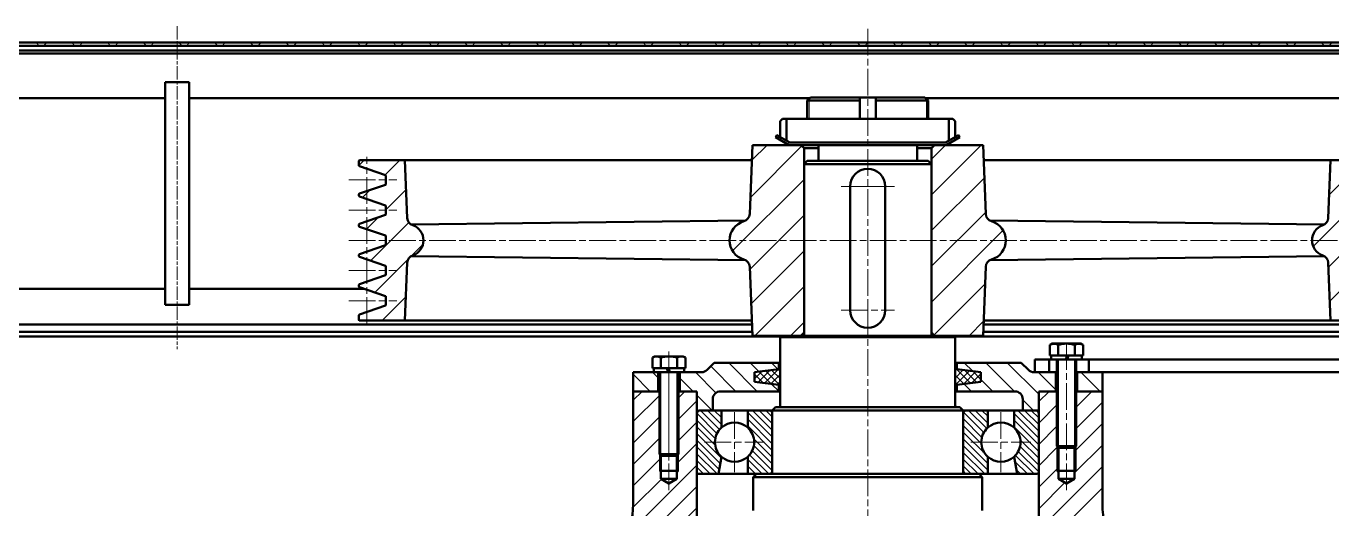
# Model space of a CAD drawing. Header units: millimetres. Extents: x 17368 to 100025, y -24769 to 12950.
# Drawn here: x 48945 to 49767, y 307 to 611 of the extents above; entities that cross this region are included whole.
import ezdxf

# ---------------------------------------------------------------- set-up
doc = ezdxf.new("R2010")
doc.units = ezdxf.units.MM
doc.header["$LTSCALE"] = 2.8
doc.linetypes.add('AM_ISO08W050', pattern=[18, 12, -1.5, 3, -1.5])
doc.linetypes.add('AM_ISO08W050x2', pattern=[9, 6, -0.75, 1.5, -0.75])
doc.layers.get('0').update_dxf_attribs({"lineweight": 50})
for name, color, linetype, lineweight in [('AM_0', 7, 'Continuous', 50), ('AM_0N', 7, 'Continuous', 50), ('AM_4', 3, 'Continuous', 15), ('AM_7', 4, 'AM_ISO08W050', 15), ('AM_7N', 4, 'AM_ISO08W050', 15), ('AM_8N', 1, 'Continuous', 15), ('bhatch', 5, 'Continuous', 15), ('细实线', 5, 'Continuous', 15)]:
    doc.layers.add(name, color=color, linetype=linetype, lineweight=lineweight)
pattern_1 = [(45, (-16243.672, -3158.068), (-11.22532, 11.22532), [])]

# ---------------------------------------------------------------- blocks, each defined once
blk = doc.blocks.new('A$C649A4DA6')
at = {"layer": 'AM_0N', "extrusion": (1, 0, 0)}
for p, q in [((-107.5, 18.9), (-107.5, -17.9)), ((-75.49, 20), (-75.49, 9.18)), ((-60, -17.9), (-60, 17.9)), ((60, -17.9), (60, 17.9)), ((75.49, 20), (75.49, 9.18)), ((107.5, -17.9), (107.5, 18.9)), ((-92.01, -9.18), (-92.01, -20)), ((-75.49, -9.18), (-75.49, -20)), ((75.49, -9.18), (75.49, -20)), ((92.01, -9.18), (92.01, -20))]:
    blk.add_line(p, q, dxfattribs=at)
at = {"layer": 'AM_0N', "extrusion": (0, 1, 0)}
for p, q in [((-93.92, 20), (-106.4, 20)), ((-93.92, 20), (-75.49, 20)), ((-62.1, 20), (-75.49, 20)), ((-62.1, 20), (-60, 20)), ((60, 20), (62.1, 20)), ((75.49, 20), (62.1, 20)), ((75.49, 20), (93.92, 20)), ((106.4, 20), (93.92, 20)), ((-92.01, -20), (-105.4, -20)), ((-92.01, -20), (-75.49, -20)), ((-62.1, -20), (-75.49, -20)), ((-62.1, -20), (-60, -20)), ((60, -20), (62.1, -20)), ((62.1, -20), (75.49, -20)), ((75.49, -20), (92.01, -20)), ((92.01, -20), (105.4, -20))]:
    blk.add_line(p, q, dxfattribs=at)
at = {"layer": 'AM_0N', "extrusion": (0.984808, 0.173648, 0)}
blk.add_line((-92.01, 9.18), (-93.92, 20), dxfattribs=at)
at = {"layer": 'AM_0N', "extrusion": (0.984808, -0.173648, 0)}
blk.add_line((92.01, 9.18), (93.92, 20), dxfattribs=at)
at = {"layer": 'AM_0N'}
for centre, radius, start, end in [((-106.4, 18.9), 1.1, 90, 180), ((-62.1, 17.9), 2.1, 0, 90), ((62.1, 17.9), 2.1, 90, 180), ((106.4, 18.9), 1.1, 0, 90), ((-83.75, 0), 12.35, 132.00772, 227.99228), ((-83.75, 0), 12.35, 47.99228, 132.00772), ((-83.75, 0), 12.35, 312.00772, 47.99228), ((83.75, 0), 12.35, 132.00772, 227.99228), ((83.75, 0), 12.35, 47.99228, 132.00772), ((83.75, 0), 12.35, 312.00772, 47.99228), ((-83.75, 0), 12.35, 227.99228, 312.00772), ((83.75, 0), 12.35, 227.99228, 312.00772), ((-105.4, -17.9), 2.1, 180, 270), ((-62.1, -17.9), 2.1, 270, 0), ((62.1, -17.9), 2.1, 180, 270), ((105.4, -17.9), 2.1, 270, 0)]:
    blk.add_arc(centre, radius, start, end, dxfattribs=at)
at = {"layer": 'AM_7N', "linetype": 'AM_ISO08W050x2', "extrusion": (1, 0, 0)}
for p, q in [((-83.75, -18.83), (-83.75, 18.83)), ((83.75, -18.83), (83.75, 18.83))]:
    blk.add_line(p, q, dxfattribs=at)
at = {"layer": 'AM_7N', "linetype": 'AM_ISO08W050x2', "extrusion": (0, 1, 0)}
for p, q in [((-102.58, 0), (-64.92, 0)), ((64.92, 0), (102.58, 0))]:
    blk.add_line(p, q, dxfattribs=at)
at = {"layer": 'AM_8N', "extrusion": (0.707107, -0.707107, 0)}
for p, q in [((-94.77, 20), (-107.5, 7.27)), ((-93.41, 17.11), (-107.5, 3.03)), ((-66.4, 20), (-75.49, 10.92)), ((-70.64, 20), (-75.49, 15.16)), ((-62.16, 20), (-74.26, 7.9)), ((65.12, 20), (60, 14.88)), ((75.49, 17.64), (60, 2.15)), ((104.63, 20), (92.91, 8.28)), ((96.15, 20), (93.45, 17.3)), ((-92.78, 13.51), (-107.5, -1.21)), ((-92.14, 9.9), (-107.5, -5.46)), ((75.49, 13.39), (60, -2.09)), ((107.5, 14.38), (95.8, 2.69)), ((107.5, 10.14), (96.03, -1.33)), ((-60, 5.19), (-75.49, -10.3)), ((-60, 0.95), (-75.49, -14.54)), ((74.39, 8.05), (60, -6.33)), ((71.43, 0.85), (60, -10.58)), ((107.5, 5.9), (92.01, -9.59)), ((107.5, 1.65), (92.01, -13.83)), ((-94.81, -5.49), (-107.48, -18.17)), ((-60, -7.54), (-72.46, -20)), ((71.78, -3.04), (60, -14.82)), ((72.99, -6.07), (60.22, -18.84)), ((107.5, -2.59), (92.01, -18.07)), ((-92.01, -11.18), (-100.83, -20)), ((-92.01, -15.43), (-96.59, -20)), ((-60, -11.78), (-68.22, -20)), ((74.8, -8.51), (63.3, -20)), ((75.49, -16.3), (71.79, -20)), ((107.5, -15.32), (102.82, -20)), ((-92.01, -19.67), (-92.35, -20))]:
    blk.add_line(p, q, dxfattribs=at)
at = {"layer": 'AM_8N'}
for p, q in [((-99.01, 20), (-107.5, 11.51)), ((-103.26, 20), (-107.5, 15.76)), ((-74.89, 20), (-75.49, 19.4)), ((-60, 17.92), (-72.6, 5.31)), ((73.61, 20), (60, 6.39)), ((69.36, 20), (60, 10.64)), ((107.5, 18.63), (94.66, 5.79)), ((-60, 13.67), (-71.58, 2.09)), ((-95.96, 1.84), (-107.5, -9.7)), ((-95.88, -2.32), (-107.5, -13.94)), ((-93.12, -8.05), (-105.07, -20)), ((107.5, -6.83), (94.33, -20)), ((-60, -16.02), (-63.98, -20)), ((75.49, -12.06), (67.55, -20)), ((107.5, -11.07), (98.57, -20))]:
    blk.add_line(p, q, dxfattribs=at)
at = {"layer": 'AM_8N', "extrusion": (-0.707107, 0.707107, 0)}
for p, q in [((100.39, 20), (92.54, 12.15)), ((-60, 9.43), (-71.59, -2.16)), ((-60, -3.3), (-75.49, -18.78))]:
    blk.add_line(p, q, dxfattribs=at)
blk = doc.blocks.new('A$C51640D4A')
at = {"layer": '细实线'}
h = blk.add_hatch(dxfattribs=at)
h.set_pattern_fill('ANSI37', color=256, scale=5, style=0)
h.set_pattern_definition([(45, (-44439.62, 15190.369), (-11.22532, 11.22532), []), (135, (-44439.62, 15190.369), (-11.22532, -11.22532), [])])
h.paths.add_polyline_path([(-145, 5), (-149.14, 5), (-149.14, 3), (-145, 3)])
h.paths.add_polyline_path([(0, 5), (-127, 5), (-135, 5), (-135, 3), (-124, 3), (-84, 3), (0, 3)])
h.paths.add_polyline_path([(746, 5), (0, 5), (0, 3), (746, 3)])
h.paths.add_polyline_path([(1130.14, 5), (1126, 5), (1126, 3), (1130.14, 3)])
h.paths.add_polyline_path([(1116, 5), (746, 5), (746, 3), (1108, 3), (1116, 3)])
at = {"layer": 'AM_0N', "extrusion": (0, -1, 0)}
blk.add_line((1135, 0), (-154, 0), dxfattribs=at)
at = {"layer": 'AM_0N'}
for p, q in [((1130.14, 5), (-127, 5)), ((1108, 3), (-127, 3))]:
    blk.add_line(p, q, dxfattribs=at)

msp = doc.modelspace()

# ---------------------------------------------------------------- hatches: boundary and pattern name
at = {"layer": '细实线'}
h = msp.add_hatch(dxfattribs=at)
h.set_pattern_fill('ANSI31', color=256, scale=5, style=0)
h.paths.add_polyline_path([(49547.1592, 536.3423), (49516.6592, 536.3423), (49514.6592, 534.3423), (49514.6592, 476.3423), (49561.5592, 476.3423, 0.334094358), (49552.52632, 488.35184, -0.344332193), (49548.8782, 493.36728)])
h.paths.add_polyline_path([(49552.66454, 464.37353, 0.330893555), (49561.5592, 476.3423), (49514.6592, 476.3423), (49514.6592, 418.3423), (49516.6592, 416.3423), (49547.1592, 416.3423), (49548.83866, 458.32877, -0.385264889)])
h.paths.add_polyline_path([(49434.6592, 476.3423), (49387.7592, 476.3423, 0.333818194), (49396.78015, 464.33621, -0.351098303), (49400.44592, 459.17432), (49402.1592, 416.3423), (49432.6592, 416.3423), (49434.6592, 418.3423)])
h.paths.add_polyline_path([(49434.6592, 534.3423), (49432.6592, 536.3423), (49402.1592, 536.3423), (49400.424, 492.96237, -0.323400223), (49396.80824, 488.3565, -0.000002088), (49396.80834, 488.35652, 0.334470582), (49387.7592, 476.3423), (49434.6592, 476.3423)])
h = msp.add_hatch(dxfattribs=at)
h.set_pattern_fill('ANSI31', color=256, scale=5, style=0)
h.set_pattern_definition(pattern_1)
h.paths.add_polyline_path([(49183.6592, 526.8423), (49155.1592, 526.8423, 0.414213562), (49154.6592, 526.3423), (49154.6592, 523.42058, 0.320102524), (49154.99642, 522.94783), (49171.32198, 517.32648, -0.320102524), (49171.6592, 516.85372), (49171.6592, 511.83088, -0.320102524), (49171.32198, 511.35812), (49154.99642, 505.73677, 0.320102524), (49154.6592, 505.26402), (49154.6592, 504.42058, 0.320102524), (49154.99642, 503.94783), (49171.32198, 498.32648, -0.320102524), (49171.6592, 497.85372), (49171.6592, 492.83088, -0.320102524), (49171.32198, 492.35812), (49154.99642, 486.73677, 0.320102524), (49154.6592, 486.26402), (49154.6592, 485.42058, 0.320102524), (49154.99642, 484.94783), (49171.32198, 479.32648, -0.320102524), (49171.6592, 478.85372), (49171.6592, 473.83088, -0.320102524), (49171.32198, 473.35812), (49154.99642, 467.73677, 0.320102524), (49154.6592, 467.26402), (49154.6592, 466.42058, 0.320102524), (49154.99642, 465.94783), (49171.32198, 460.32648, -0.320102524), (49171.6592, 459.85372), (49171.6592, 454.83088, -0.320102524), (49171.32198, 454.35812), (49154.99642, 448.73677, 0.320102524), (49154.6592, 448.26402), (49154.6592, 447.42058, 0.320102524), (49154.99642, 446.94783), (49171.32198, 441.32648, -0.320102524), (49171.6592, 440.85372), (49171.6592, 435.83088, -0.320102524), (49171.32198, 435.35812), (49154.99642, 429.73677, 0.320102524), (49154.6592, 429.26402), (49154.6592, 426.3423, 0.414213562), (49155.1592, 425.8423), (49183.6592, 425.8423), (49185.11923, 462.3431, -0.310035238), (49188.50322, 466.87627, 0.715820431), (49188.50322, 485.80833, -0.310035238), (49185.11923, 490.3415)])
h = msp.add_hatch(dxfattribs=at)
h.set_pattern_fill('ANSI31', color=256, scale=5, style=0)
h.set_pattern_definition(pattern_1)
h.paths.add_polyline_path([(49765.6592, 526.8423), (49794.1592, 526.8423, -0.414213562), (49794.6592, 526.3423), (49794.6592, 523.42058, -0.320102524), (49794.32198, 522.94783), (49777.99642, 517.32648, 0.320102524), (49777.6592, 516.85372), (49777.6592, 511.83088, 0.320102524), (49777.99642, 511.35812), (49794.32198, 505.73677, -0.320102524), (49794.6592, 505.26402), (49794.6592, 504.42058, -0.320102524), (49794.32198, 503.94783), (49777.99642, 498.32648, 0.320102524), (49777.6592, 497.85372), (49777.6592, 492.83088, 0.320102524), (49777.99642, 492.35812), (49794.32198, 486.73677, -0.320102524), (49794.6592, 486.26402), (49794.6592, 485.42058, -0.320102524), (49794.32198, 484.94783), (49777.99642, 479.32648, 0.320102524), (49777.6592, 478.85372), (49777.6592, 473.83088, 0.320102524), (49777.99642, 473.35812), (49794.32198, 467.73677, -0.320102524), (49794.6592, 467.26402), (49794.6592, 466.42058, -0.320102524), (49794.32198, 465.94783), (49777.99642, 460.32648, 0.320102524), (49777.6592, 459.85372), (49777.6592, 454.83088, 0.320102524), (49777.99642, 454.35812), (49794.32198, 448.73677, -0.320102524), (49794.6592, 448.26402), (49794.6592, 447.42058, -0.320102524), (49794.32198, 446.94783), (49777.99642, 441.32648, 0.320102524), (49777.6592, 440.85372), (49777.6592, 435.83088, 0.320102524), (49777.99642, 435.35812), (49794.32198, 429.73677, -0.320102524), (49794.6592, 429.26402), (49794.6592, 426.3423, -0.414213562), (49794.1592, 425.8423), (49765.6592, 425.8423), (49764.19917, 462.3431, 0.310035238), (49760.81518, 466.87627, -0.715820431), (49760.81518, 485.80833, 0.310035238), (49764.19917, 490.3415)])
h = msp.add_hatch(dxfattribs=at)
h.set_pattern_fill('ANSI31', color=256, scale=3, angle=90, style=0)
h.paths.add_polyline_path([(49373.62367, 394.80677, -0.198912367), (49370.08813, 393.3423), (49356.4092, 393.3423), (49356.4092, 381.3423), (49367.15924, 381.3423), (49367.15924, 367.52603), (49367.17621, 367.50905, -0.377381041), (49369.2592, 369.3423), (49377.15924, 369.3423), (49377.15924, 376.3423, -0.414213562), (49382.15924, 381.3423), (49418.6592, 381.3423), (49418.6592, 385.3423), (49403.46769, 387.3423), (49403.46769, 393.3423), (49418.6592, 395.3423), (49418.6592, 399.3423), (49378.1592, 399.3423)])
h.paths.add_polyline_path([(49327.1592, 393.3423), (49327.1592, 381.3423), (49342.9092, 381.3423), (49342.9092, 393.3423)])
h.paths.add_polyline_path([(49530.6592, 399.3423), (49530.6592, 395.3423), (49545.85071, 393.3423), (49545.85071, 387.3423), (49530.6592, 385.3423), (49530.6592, 381.3423), (49569.1592, 381.3423, -0.414213562), (49574.1592, 376.3423), (49574.1592, 369.3423), (49582.15924, 369.3423), (49582.15924, 381.3423), (49592.9092, 381.3423), (49592.9092, 393.3423), (49579.23027, 393.3423, -0.198912367), (49575.69473, 394.80677), (49571.1592, 399.3423)])
h.paths.add_polyline_path([(49606.4092, 393.3423), (49606.4092, 381.3423), (49622.19729, 381.3423), (49622.19725, 393.3423)])
h = msp.add_hatch(dxfattribs=at)
h.set_pattern_fill('ANSI37', color=256, style=0)
h.paths.add_polyline_path([(49419.6592, 395.3423), (49418.6592, 395.3423), (49403.46769, 393.3423), (49403.46769, 387.3423), (49418.6592, 385.3423), (49419.6592, 385.3423)])
h.paths.add_polyline_path([(49545.85071, 393.3423), (49530.6592, 395.3423), (49529.6592, 395.3423), (49529.6592, 385.3423), (49530.6592, 385.3423), (49545.85071, 387.3423)])

# ---------------------------------------------------------------- linework, layer by layer
for p, q in [((49438.6592, 566.3423), (49436.6592, 564.3423)), ((49436.6592, 564.3423), (49436.6592, 552.8423)), ((49436.6592, 564.3423), (49469.6592, 564.3423)), ((49438.6592, 566.3423), (49510.6592, 566.3423)), ((49469.6592, 552.8423), (49469.6592, 566.3423)), ((49479.6592, 552.8423), (49479.6592, 566.3423)), ((49479.6592, 564.3423), (49512.6592, 564.3423)), ((49510.6592, 566.3423), (49512.6592, 564.3423)), ((49512.6592, 564.3423), (49512.6592, 552.8423)), ((49421.1592, 552.8423), (49419.6592, 551.3423)), ((49419.6592, 541.3064), (49419.6592, 551.3423)), ((49421.1592, 552.8423), (49528.1592, 552.8423)), ((49423.6592, 538.997), (49423.6592, 552.8423)), ((49525.6592, 538.997), (49525.6592, 552.8423)), ((49528.1592, 552.8423), (49529.6592, 551.3423)), ((49529.6592, 541.3064), (49529.6592, 551.3423)), ((49417.49414, 542.5564), (49416.74414, 541.25736)), ((49425.6592, 537.8423), (49417.49414, 542.5564)), ((49523.6592, 537.8423), (49531.82426, 542.5564)), ((49532.57426, 541.25736), (49531.82426, 542.5564)), ((49400.424, 492.96237), (49402.1592, 536.3423)), ((49402.1592, 536.3423), (49547.1592, 536.3423)), ((49425.25728, 536.3423), (49416.74414, 541.25736)), ((49425.6592, 537.8423), (49523.6592, 537.8423)), ((49432.6592, 536.3423), (49434.6592, 534.3423)), ((49432.6592, 536.3423), (49434.6592, 534.3423)), ((49434.6592, 534.3423), (49439.6592, 534.3423)), ((49434.6592, 416.3423), (49434.6592, 534.3423)), ((49434.6592, 534.3423), (49443.6592, 534.3423)), ((49443.6592, 536.3423), (49443.6592, 526.3423)), ((49505.6592, 536.3423), (49505.6592, 526.3423)), ((49505.6592, 534.3423), (49514.6592, 534.3423)), ((49509.6592, 536.3423), (49516.6592, 536.3423)), ((49509.6592, 534.3423), (49514.6592, 534.3423)), ((49516.6592, 536.3423), (49514.6592, 534.3423)), ((49516.6592, 536.3423), (49514.6592, 534.3423)), ((49514.6592, 416.3423), (49514.6592, 534.3423)), ((49524.06112, 536.3423), (49532.57426, 541.25736)), ((49548.8944, 492.96237), (49547.1592, 536.3423)), ((49154.6592, 523.42058), (49154.6592, 526.3423)), ((49155.1592, 526.8423), (49401.7792, 526.8423)), ((49185.11923, 490.3415), (49183.6592, 526.8423)), ((49436.6592, 526.3423), (49434.6592, 524.3423)), ((49436.6592, 526.3423), (49434.6592, 524.3423)), ((49512.6592, 526.3423), (49436.6592, 526.3423)), ((49512.6592, 526.3423), (49436.6592, 526.3423)), ((49512.6592, 526.3423), (49514.6592, 524.3423)), ((49512.6592, 526.3423), (49514.6592, 524.3423)), ((49794.1592, 526.8423), (49547.5392, 526.8423)), ((49764.19917, 490.3415), (49765.6592, 526.8423)), ((49171.32198, 517.32648), (49154.99642, 522.94783)), ((49514.6592, 524.3423), (49434.6592, 524.3423)), ((49514.6592, 524.3423), (49434.6592, 524.3423)), ((49171.32198, 511.35812), (49154.99642, 505.73677)), ((49171.6592, 511.83088), (49171.6592, 516.85372)), ((49463.6592, 432.3423), (49463.6592, 510.3423)), ((49463.6592, 432.3423), (49463.6592, 510.3423)), ((49485.6592, 432.3423), (49485.6592, 510.3423)), ((49485.6592, 432.3423), (49485.6592, 510.3423)), ((49154.6592, 504.42058), (49154.6592, 505.26402)), ((49171.32198, 498.32648), (49154.99642, 503.94783)), ((49171.6592, 492.83088), (49171.6592, 497.85372)), ((49154.6592, 485.42058), (49154.6592, 486.26402)), ((49171.32198, 492.35812), (49154.99642, 486.73677)), ((49171.32198, 479.32648), (49154.99642, 484.94783)), ((49397.89789, 488.81484), (49187.36369, 486.36654)), ((49551.42051, 488.81484), (49761.95471, 486.36654)), ((49171.6592, 473.83088), (49171.6592, 478.85372)), ((49171.32198, 473.35812), (49154.99642, 467.73677)), ((49154.6592, 466.42058), (49154.6592, 467.26402)), ((49171.32198, 460.32648), (49154.99642, 465.94783)), ((49171.6592, 454.83088), (49171.6592, 459.85372)), ((49185.11923, 462.3431), (49183.6592, 425.8423)), ((49187.36368, 466.31806), (49397.89789, 463.86976)), ((49761.95472, 466.31806), (49551.42051, 463.86976)), ((49764.19917, 462.3431), (49765.6592, 425.8423)), ((49171.32198, 454.35812), (49154.99642, 448.73677)), ((49400.424, 459.72223), (49402.1592, 416.3423)), ((49548.8944, 459.72223), (49547.1592, 416.3423)), ((49154.6592, 447.42058), (49154.6592, 448.26402)), ((49171.32198, 441.32648), (49154.99642, 446.94783)), ((49171.32198, 435.35812), (49154.99642, 429.73677)), ((49171.6592, 435.83088), (49171.6592, 440.85372)), ((49154.6592, 426.3423), (49154.6592, 429.26402)), ((49155.1592, 425.8423), (49401.7792, 425.8423)), ((49794.1592, 425.8423), (49547.5392, 425.8423)), ((49402.1592, 416.3423), (49432.6592, 416.3423)), ((49420.6592, 416.3423), (49419.6592, 415.3423)), ((49419.6592, 415.3423), (49419.6592, 372.3423)), ((49419.6592, 415.3423), (49529.6592, 415.3423)), ((49420.6592, 416.3423), (49528.6592, 416.3423)), ((49434.6592, 418.3423), (49432.6592, 416.3423)), ((49514.6592, 418.3423), (49516.6592, 416.3423)), ((49516.6592, 416.3423), (49528.6592, 416.3423)), ((49547.1592, 416.3423), (49516.6592, 416.3423)), ((49528.6592, 416.3423), (49529.6592, 415.3423)), ((49529.6592, 415.3423), (49529.6592, 372.3423)), ((49622.19725, 393.3423), (49622.19729, 381.3423)), ((49327.12118, 381.3423), (49343.6592, 381.3423)), ((49327.12118, 381.3423), (49327.12118, 310.26677)), ((49355.6592, 381.3423), (49367.15924, 381.3423)), ((49367.15924, 381.3423), (49367.15924, 265.3423)), ((49582.15924, 381.3423), (49582.15924, 265.3423)), ((49593.6592, 381.3423), (49582.15924, 381.3423)), ((49622.19729, 381.3423), (49605.6592, 381.3423)), ((49622.19729, 381.3423), (49622.19729, 310.26677)), ((49414.6592, 369.3423), (49416.6592, 371.3423)), ((49416.6592, 371.3423), (49474.6592, 371.3423)), ((49532.6592, 371.3423), (49474.6592, 371.3423)), ((49534.6592, 369.3423), (49532.6592, 371.3423)), ((49414.6592, 369.3423), (49414.6592, 329.3423)), ((49414.6592, 369.3423), (49474.6592, 369.3423)), ((49534.6592, 369.3423), (49474.6592, 369.3423)), ((49534.6592, 369.3423), (49534.6592, 329.3423)), ((49404.6592, 329.3423), (49402.6592, 327.3423)), ((49474.6592, 329.3423), (49414.6592, 329.3423)), ((49474.6592, 329.3423), (49534.6592, 329.3423)), ((49544.6592, 329.3423), (49546.6592, 327.3423)), ((49402.6592, 327.3423), (49402.6592, 306.3423)), ((49402.6592, 327.3423), (49474.6592, 327.3423)), ((49546.6592, 327.3423), (49474.6592, 327.3423)), ((49546.6592, 327.3423), (49546.6592, 306.3423))]:
    msp.add_line(p, q)
at = {"color": 7}
for p, q in [((49378.1592, 399.3423), (49373.62367, 394.80677)), ((49419.6592, 399.3423), (49378.1592, 399.3423)), ((49418.6592, 395.3423), (49403.46769, 393.3423)), ((49418.6592, 399.3423), (49418.6592, 395.3423)), ((49418.6592, 395.3423), (49419.6592, 395.3423)), ((49529.6592, 399.3423), (49571.1592, 399.3423)), ((49530.6592, 395.3423), (49529.6592, 395.3423)), ((49530.6592, 399.3423), (49530.6592, 395.3423)), ((49530.6592, 395.3423), (49545.85071, 393.3423)), ((49571.1592, 399.3423), (49575.69473, 394.80677)), ((49579.6592, 401.3423), (49579.6592, 393.3423)), ((49579.6592, 401.3423), (49826.6592, 401.3423)), ((49370.08813, 393.3423), (49327.1592, 393.3423)), ((49327.1592, 393.3423), (49327.1592, 381.3423)), ((49403.46769, 393.3423), (49403.46769, 387.3423)), ((49418.6592, 385.3423), (49403.46769, 387.3423)), ((49530.6592, 385.3423), (49545.85071, 387.3423)), ((49545.85071, 393.3423), (49545.85071, 387.3423)), ((49579.23027, 393.3423), (49593.6592, 393.3423)), ((49605.6592, 393.3423), (49826.6592, 393.3423)), ((49419.6592, 381.3423), (49382.15924, 381.3423)), ((49418.6592, 385.3423), (49418.6592, 381.3423)), ((49418.6592, 385.3423), (49419.6592, 385.3423)), ((49530.6592, 385.3423), (49529.6592, 385.3423)), ((49529.6592, 381.3423), (49567.15924, 381.3423)), ((49530.6592, 385.3423), (49530.6592, 381.3423)), ((49377.15924, 369.3423), (49377.15924, 376.3423)), ((49572.15924, 369.3423), (49572.15924, 376.3423)), ((49574.1592, 369.3423), (49582.1592, 369.3423))]:
    msp.add_line(p, q, dxfattribs=at)
at = {"extrusion": (1, -1.83691e-16, 0)}
for p, q in [((49343.6592, 393.3423), (49343.6592, 341.8423)), ((49355.6592, 393.3423), (49355.6592, 341.8423))]:
    msp.add_line(p, q, dxfattribs=at)
for centre, radius, start, end in [((49155.1592, 526.3423), 0.5, 90, 180), ((49155.1592, 523.42058), 0.5, 180, 251), ((49171.1592, 516.85372), 0.5, 0, 71), ((49474.6592, 510.3423), 11, 0, 180), ((49474.6592, 510.3423), 11, 0, 180), ((49171.1592, 511.83088), 0.5, 289, 0), ((49155.1592, 505.26402), 0.5, 109, 180), ((49155.1592, 504.42058), 0.5, 180, 251), ((49171.1592, 497.85372), 0.5, 0, 71), ((49171.1592, 492.83088), 0.5, 289, 0), ((49395.428, 493.16221), 5, 286.02571051, 357.70938996), ((49553.8904, 493.16221), 5, 182.29061004, 253.97428949), ((49155.1592, 486.26402), 0.5, 109, 180), ((49155.1592, 485.42058), 0.5, 180, 251), ((49190.11524, 490.54134), 5, 182.29061004, 251.1917226), ((49185.2792, 476.3423), 10, 288.8082774, 71.1917226), ((49400.2592, 476.3423), 12.5, 106.02571051, 253.97428949), ((49549.0592, 476.3423), 12.5, 286.02571051, 73.97428949), ((49764.0392, 476.3423), 10, 108.8082774, 251.1917226), ((49759.20316, 490.54134), 5, 288.8082774, 357.70938996), ((49171.1592, 478.85372), 0.5, 0, 71), ((49171.1592, 473.83088), 0.5, 289, 0), ((49155.1592, 467.26402), 0.5, 109, 180), ((49155.1592, 466.42058), 0.5, 180, 251), ((49171.1592, 459.85372), 0.5, 0, 71), ((49190.11524, 462.14326), 5, 108.8082774, 177.70938996), ((49395.428, 459.52239), 5, 2.29061004, 73.97428949), ((49553.8904, 459.52239), 5, 106.02571051, 177.70938996), ((49759.20316, 462.14326), 5, 2.29061004, 71.1917226), ((49171.1592, 454.83088), 0.5, 289, 0), ((49155.1592, 448.26402), 0.5, 109, 180), ((49155.1592, 447.42058), 0.5, 180, 251), ((49171.1592, 440.85372), 0.5, 0, 71), ((49171.1592, 435.83088), 0.5, 289, 0), ((49155.1592, 429.26402), 0.5, 109, 180), ((49474.6592, 432.3423), 11, 180, 0), ((49474.6592, 432.3423), 11, 180, 0), ((49155.1592, 426.3423), 0.5, 180, 270), ((49418.6592, 372.3423), 1, 270, 0), ((49530.6592, 372.3423), 1, 180, 270), ((49277.12118, 310.26677), 50, 330, 0), ((49672.19729, 310.26677), 50, 180, 210)]:
    msp.add_arc(centre, radius, start, end)
at = {"color": 7}
for centre, start, end in [((49370.08813, 398.3423), 270, 315), ((49579.23027, 398.3423), 225, 270), ((49382.15924, 376.3423), 90, 180), ((49567.15924, 376.3423), 0, 90)]:
    msp.add_arc(centre, 5, start, end, dxfattribs=at)
at = {"layer": 'AM_0', "extrusion": (-1, -1.83691e-16, 0)}
for p, q in [((49588.6592, 401.3423), (49588.6592, 393.3423)), ((49613.6592, 401.3423), (49613.6592, 393.3423)), ((49592.9092, 393.3423), (49592.9092, 381.3423)), ((49606.4092, 393.3423), (49606.4092, 381.3423)), ((49594.60642, 345.8423), (49594.60642, 326.3423)), ((49604.71198, 345.82003), (49604.71198, 326.3423))]:
    msp.add_line(p, q, dxfattribs=at)
at = {"layer": 'AM_0', "extrusion": (-1, -6.81833e-14, 0)}
for p, q in [((49593.6592, 401.3423), (49593.6592, 346.8423)), ((49605.6592, 401.3423), (49605.6592, 346.8423)), ((49594.60642, 345.8423), (49594.60642, 326.3423)), ((49604.71198, 345.8423), (49604.71198, 326.3423))]:
    msp.add_line(p, q, dxfattribs=at)
at = {"layer": 'AM_0', "extrusion": (1, -1.83691e-16, 0)}
for p, q in [((49342.9092, 393.3423), (49342.9092, 381.3423)), ((49356.4092, 393.3423), (49356.4092, 381.3423)), ((49344.60642, 340.8423), (49344.60642, 326.3423)), ((49354.71198, 340.8423), (49354.71198, 326.3423))]:
    msp.add_line(p, q, dxfattribs=at)
at = {"layer": 'AM_0'}
for p, q in [((49343.6592, 381.16909), (49343.3592, 381.3423)), ((49355.6592, 381.16909), (49355.9592, 381.3423))]:
    msp.add_line(p, q, dxfattribs=at)
at = {"layer": 'AM_0', "extrusion": (-1.83691e-16, -1, 0)}
for p, q in [((49343.6592, 331.3423), (49355.6592, 331.3423)), ((49343.6592, 331.3423), (49355.6592, 331.3423)), ((49344.60642, 326.3423), (49354.71198, 326.3423)), ((49344.60642, 326.3423), (49354.71198, 326.3423))]:
    msp.add_line(p, q, dxfattribs=at)
at = {"layer": 'AM_0', "extrusion": (6.81833e-14, -1, 0)}
for p, q in [((49605.6592, 331.3423), (49593.6592, 331.3423)), ((49604.71198, 326.3423), (49594.60642, 326.3423))]:
    msp.add_line(p, q, dxfattribs=at)
at = {"layer": 'AM_0', "extrusion": (-0.5, -0.866025, 0)}
for p, q in [((49349.6592, 323.42507), (49344.60642, 326.3423)), ((49349.6592, 323.42507), (49344.60642, 326.3423)), ((49599.6592, 323.42507), (49594.60642, 326.3423))]:
    msp.add_line(p, q, dxfattribs=at)
at = {"layer": 'AM_0', "extrusion": (0.5, -0.866025, 0)}
for p, q in [((49349.6592, 323.42507), (49354.71198, 326.3423)), ((49349.6592, 323.42507), (49354.71198, 326.3423)), ((49599.6592, 323.42507), (49604.71198, 326.3423))]:
    msp.add_line(p, q, dxfattribs=at)
at = {"layer": 'AM_0N'}
for p, q in [((49836.6592, 595.8423), (48601.6592, 595.8423)), ((48604.6592, 593.8423), (49833.6592, 593.8423)), ((49032.88476, 575.8423), (49032.88476, 563.20068)), ((49047.88476, 575.8423), (49032.88476, 575.8423)), ((49047.88476, 575.8423), (49047.88476, 563.20068)), ((49032.88476, 565.8423), (48736.1592, 565.8423)), ((49032.88476, 563.20068), (49032.88476, 435.8423)), ((49438.1592, 565.8423), (49047.88476, 565.8423)), ((49047.88476, 563.20068), (49047.88476, 435.8423)), ((49825.6592, 565.8423), (49511.1592, 565.8423)), ((49032.88476, 445.8423), (48810.29463, 445.8423)), ((49158.20709, 445.8423), (49047.88476, 445.8423)), ((49047.88476, 435.8423), (49032.88476, 435.8423)), ((49402.0592, 418.8423), (48771.11981, 418.8423)), ((48774.04482, 423.3423), (49047.88476, 423.3423)), ((49047.88476, 423.3423), (49401.8792, 423.3423)), ((49829.1592, 418.8423), (49547.2592, 418.8423)), ((49547.4392, 423.3423), (49827.6592, 423.3423)), ((49420.1592, 415.8423), (48770.6592, 415.8423)), ((49836.6592, 415.8423), (49529.1592, 415.8423)), ((49594.60642, 345.8423), (49593.6592, 346.8423)), ((49605.6592, 346.8423), (49604.71198, 345.8423)), ((49343.6592, 341.8423), (49344.60642, 340.8423)), ((49354.71198, 340.8423), (49355.6592, 341.8423))]:
    msp.add_line(p, q, dxfattribs=at)
at = {"layer": 'AM_0N', "extrusion": (0.5, -0.866025, 0)}
for p, q in [((49589.2642, 410.5369), (49590.6592, 411.3423)), ((49339.2642, 402.5369), (49340.6592, 403.3423))]:
    msp.add_line(p, q, dxfattribs=at)
at = {"layer": 'AM_0N', "extrusion": (1.83691e-16, -1, 0)}
for p, q in [((49590.6592, 411.3423), (49608.6592, 411.3423)), ((49593.6592, 403.8423), (49589.2642, 403.8423)), ((49590.0592, 403.8423), (49599.9715, 403.8423)), ((49593.6592, 403.8423), (49605.6592, 403.8423)), ((49605.6592, 403.8423), (49593.6592, 403.8423)), ((49600.9715, 403.8423), (49609.2592, 403.8423)), ((49610.0542, 403.8423), (49605.6592, 403.8423)), ((49605.6592, 346.8423), (49593.6592, 346.8423)), ((49594.60642, 345.8423), (49594.73274, 345.8423)), ((49604.6592, 345.8423), (49594.6592, 345.8423)), ((49604.58566, 345.8423), (49594.73274, 345.8423)), ((49604.58566, 345.8423), (49604.71198, 345.8423))]:
    msp.add_line(p, q, dxfattribs=at)
at = {"layer": 'AM_0N', "extrusion": (-0.5, -0.866025, 0)}
for p, q in [((49610.0542, 410.5369), (49608.6592, 411.3423)), ((49360.0542, 402.5369), (49358.6592, 403.3423))]:
    msp.add_line(p, q, dxfattribs=at)
at = {"layer": 'AM_0N', "extrusion": (1, -1.83691e-16, 0)}
for p, q in [((49339.2642, 402.5369), (49339.2642, 395.8423)), ((49344.46035, 402.5369), (49344.46035, 395.8423)), ((49354.85805, 402.5369), (49354.85805, 395.8423)), ((49360.0542, 402.5369), (49360.0542, 395.8423)), ((49340.0592, 395.8423), (49340.0592, 393.3423)), ((49359.2592, 393.3423), (49359.2592, 395.8423))]:
    msp.add_line(p, q, dxfattribs=at)
at = {"layer": 'AM_0N', "extrusion": (-1.83691e-16, -1, 0)}
for p, q in [((49358.6592, 403.3423), (49340.6592, 403.3423)), ((49339.2642, 395.8423), (49343.6592, 395.8423)), ((49348.3469, 395.8423), (49340.0592, 395.8423)), ((49355.6592, 395.8423), (49343.6592, 395.8423)), ((49343.6592, 395.8423), (49355.6592, 395.8423)), ((49359.2592, 395.8423), (49349.3469, 395.8423)), ((49355.6592, 395.8423), (49360.0542, 395.8423)), ((49343.6592, 341.8423), (49355.6592, 341.8423)), ((49344.73274, 340.8423), (49344.60642, 340.8423)), ((49344.6592, 340.8423), (49354.6592, 340.8423)), ((49344.73274, 340.8423), (49354.58566, 340.8423)), ((49354.71198, 340.8423), (49354.58566, 340.8423))]:
    msp.add_line(p, q, dxfattribs=at)
at = {"layer": 'AM_0N', "extrusion": (-1, -1.83691e-16, 0)}
for p, q in [((49589.2642, 410.5369), (49589.2642, 403.8423)), ((49590.0592, 401.3423), (49590.0592, 403.8423)), ((49594.46035, 410.5369), (49594.46035, 403.8423)), ((49604.85805, 410.5369), (49604.85805, 403.8423)), ((49609.2592, 403.8423), (49609.2592, 401.3423)), ((49610.0542, 410.5369), (49610.0542, 403.8423))]:
    msp.add_line(p, q, dxfattribs=at)
at = {"layer": 'AM_0N', "extrusion": (0.951057, -0.309017, 0)}
for p, q in [((49599.1592, 401.3423), (49599.9715, 403.8423)), ((49600.1592, 401.3423), (49600.9715, 403.8423))]:
    msp.add_line(p, q, dxfattribs=at)
at = {"layer": 'AM_0N', "extrusion": (-0.951057, -0.309017, 0)}
for p, q in [((49349.1592, 393.3423), (49348.3469, 395.8423)), ((49350.1592, 393.3423), (49349.3469, 395.8423))]:
    msp.add_line(p, q, dxfattribs=at)
at = {"layer": 'AM_0N'}
for centre, radius, start, end in [((49591.86228, 406.74915), 4.59315, 55.55312762, 115.55312762), ((49599.6592, 394.16042), 17.18188, 72.38752601, 107.61247399), ((49607.45612, 406.74915), 4.59315, 64.44687238, 124.44687238), ((49341.86228, 398.74915), 4.59315, 55.55312762, 115.55312762), ((49349.6592, 386.16042), 17.18188, 72.38752601, 107.61247399), ((49357.45612, 398.74915), 4.59315, 64.44687238, 124.44687238)]:
    msp.add_arc(centre, radius, start, end, dxfattribs=at)
at = {"layer": 'AM_4', "extrusion": (-1, -6.81833e-14, 0)}
for p, q in [((49594.60642, 401.3423), (49594.60642, 345.8423)), ((49604.71198, 401.3423), (49604.71198, 345.8423)), ((49593.6592, 346.8423), (49593.6592, 331.3423)), ((49605.6592, 346.8423), (49605.6592, 331.3423))]:
    msp.add_line(p, q, dxfattribs=at)
at = {"layer": 'AM_4', "extrusion": (1, -1.83691e-16, 0)}
for p, q in [((49344.60642, 393.3423), (49344.60642, 341.8423)), ((49354.71198, 393.3423), (49354.71198, 341.8423)), ((49343.6592, 341.8423), (49343.6592, 331.3423)), ((49355.6592, 341.8423), (49355.6592, 331.3423))]:
    msp.add_line(p, q, dxfattribs=at)
at = {"layer": 'AM_4', "extrusion": (0.87944, 0.476011, 0)}
msp.add_line((49343.6592, 331.3423), (49344.60642, 329.5923), dxfattribs=at)
msp.add_line((49343.6592, 331.3423), (49344.60642, 329.5923), dxfattribs=at)
at = {"layer": 'AM_4', "extrusion": (0.87944, -0.476011, 0)}
msp.add_line((49355.6592, 331.3423), (49354.71198, 329.5923), dxfattribs=at)
msp.add_line((49355.6592, 331.3423), (49354.71198, 329.5923), dxfattribs=at)
at = {"layer": 'AM_4', "extrusion": (-0.87944, -0.476011, 0)}
msp.add_line((49593.6592, 331.3423), (49594.60642, 329.5923), dxfattribs=at)
at = {"layer": 'AM_4', "extrusion": (-0.87944, 0.476011, 0)}
msp.add_line((49605.6592, 331.3423), (49604.71198, 329.5923), dxfattribs=at)
at = {"layer": 'AM_7', "linetype": 'AM_ISO08W050x2', "extrusion": (-1, -6.81833e-14, 0)}
msp.add_line((49599.6592, 319.2033), (49599.6592, 413.2359), dxfattribs=at)
at = {"layer": 'AM_7', "linetype": 'AM_ISO08W050x2', "extrusion": (1, -1.83691e-16, 0)}
for p, q in [((49349.6592, 378.3423), (49349.6592, 396.3423)), ((49349.6592, 319.2033), (49349.6592, 384.3423)), ((49349.6592, 319.2033), (49349.6592, 384.3423))]:
    msp.add_line(p, q, dxfattribs=at)
at = {"layer": 'AM_7N', "linetype": 'AM_ISO08W050x2', "ltscale": 0.5}
for p, q in [((49040.38476, 611.19002), (49040.38476, 407.94758)), ((49474.6592, 607.28068), (49474.6592, 594.25078)), ((49474.6592, 437.28068), (49474.6592, 424.25078)), ((49474.6592, 437.28068), (49474.6592, 424.25078))]:
    msp.add_line(p, q, dxfattribs=at)
at = {"layer": 'AM_7N', "linetype": 'AM_ISO08W050x2'}
for p, q in [((49474.6592, -3540.1897), (49474.6592, 611.19002)), ((49159.6592, 423.7323), (49159.6592, 528.9523)), ((49148.3792, 514.3423), (49178.5804, 514.3423)), ((49457.85865, 510.3423), (49491.45975, 510.3423)), ((49457.85865, 510.3423), (49491.45975, 510.3423)), ((49461.07365, 510.3423), (49488.24475, 510.3423)), ((49461.07365, 510.3423), (49488.24475, 510.3423)), ((49148.3792, 495.3423), (49178.5804, 495.3423)), ((49148.3792, 476.3423), (49800.9392, 476.3423)), ((49148.3792, 457.3423), (49178.5804, 457.3423)), ((49148.3792, 438.3423), (49178.5804, 438.3423)), ((49457.85865, 432.3423), (49491.45975, 432.3423)), ((49457.85865, 432.3423), (49491.45975, 432.3423))]:
    msp.add_line(p, q, dxfattribs=at)
at = {"layer": 'AM_7N', "linetype": 'AM_ISO08W050x2', "extrusion": (1, -1.83691e-16, 0)}
for p, q in [((49349.6592, 406.3423), (49349.6592, 337.8423)), ((49349.6592, 398.8423), (49349.6592, 390.3423))]:
    msp.add_line(p, q, dxfattribs=at)
at = {"layer": 'AM_7N', "linetype": 'AM_ISO08W050x2', "lineweight": 18, "ltscale": 0.5, "extrusion": (1, -1.83691e-16, 0)}
msp.add_line((49349.6592, 390.6691), (49349.6592, 337.8423), dxfattribs=at)
at = {"layer": '细实线'}
for p, q in [((49437.7417, 552.8423), (49437.7417, 565.4248)), ((49511.5767, 552.8423), (49511.5767, 565.4248)), ((49327.12118, 375.74507), (49332.71842, 381.3423)), ((49327.12118, 362.27468), (49343.6592, 378.8127)), ((49355.6592, 377.34232), (49359.65918, 381.3423)), ((49582.15924, 374.84582), (49588.65572, 381.3423)), ((49605.6592, 371.40502), (49615.59648, 381.3423)), ((49355.6592, 363.87193), (49367.15924, 375.37197)), ((49576.50072, 371.68382), (49572.15924, 376.02531)), ((49582.15924, 361.37544), (49593.6592, 372.8754)), ((49605.6592, 357.93463), (49622.19729, 374.47272)), ((49327.12118, 348.8043), (49343.6592, 365.34232)), ((49355.6592, 350.40155), (49367.1592, 361.90155)), ((49582.15924, 347.90505), (49593.6592, 359.40502)), ((49605.6592, 344.46425), (49622.19729, 361.00234)), ((49327.12118, 335.33392), (49343.6592, 351.87193)), ((49355.6592, 336.93116), (49367.1592, 348.43116)), ((49582.15924, 334.43467), (49593.6592, 345.93463)), ((49593.6592, 345.93463), (49594.10073, 346.37616)), ((49605.24808, 330.58274), (49622.19729, 347.53195)), ((49327.12118, 321.86353), (49343.6592, 338.40155)), ((49343.6592, 338.40155), (49344.60642, 339.34876)), ((49354.71198, 335.98395), (49355.6592, 336.93116)), ((49604.71198, 343.51703), (49605.6592, 344.46425)), ((49323.30393, 291.10551), (49367.1592, 334.96078)), ((49582.15924, 294.02352), (49622.19729, 334.06157)), ((49582.15924, 320.96429), (49593.6592, 332.46425)), ((49593.6592, 332.46425), (49594.60642, 333.41146)), ((49604.71198, 330.04665), (49605.24808, 330.58274)), ((49306.06126, 260.39246), (49367.15924, 321.49043)), ((49327.08469, 308.35665), (49344.90053, 326.17249)), ((49582.15924, 307.4939), (49598.66463, 323.99929)), ((49582.15924, 280.55313), (49622.19729, 320.59119)), ((49287.66038, 228.52119), (49367.15924, 308.02005))]:
    msp.add_line(p, q, dxfattribs=at)

# ---------------------------------------------------------------- block references
at = {"layer": 'bhatch', "xscale": -1, "rotation": 180}
msp.add_blockref('A$C649A4DA6', (49474.6592, 349.3423), dxfattribs=at)
at = {"layer": '细实线'}
msp.add_blockref('A$C51640D4A', (48728.6592, 595.8423), dxfattribs=at)

doc.saveas('drawing.dxf')
